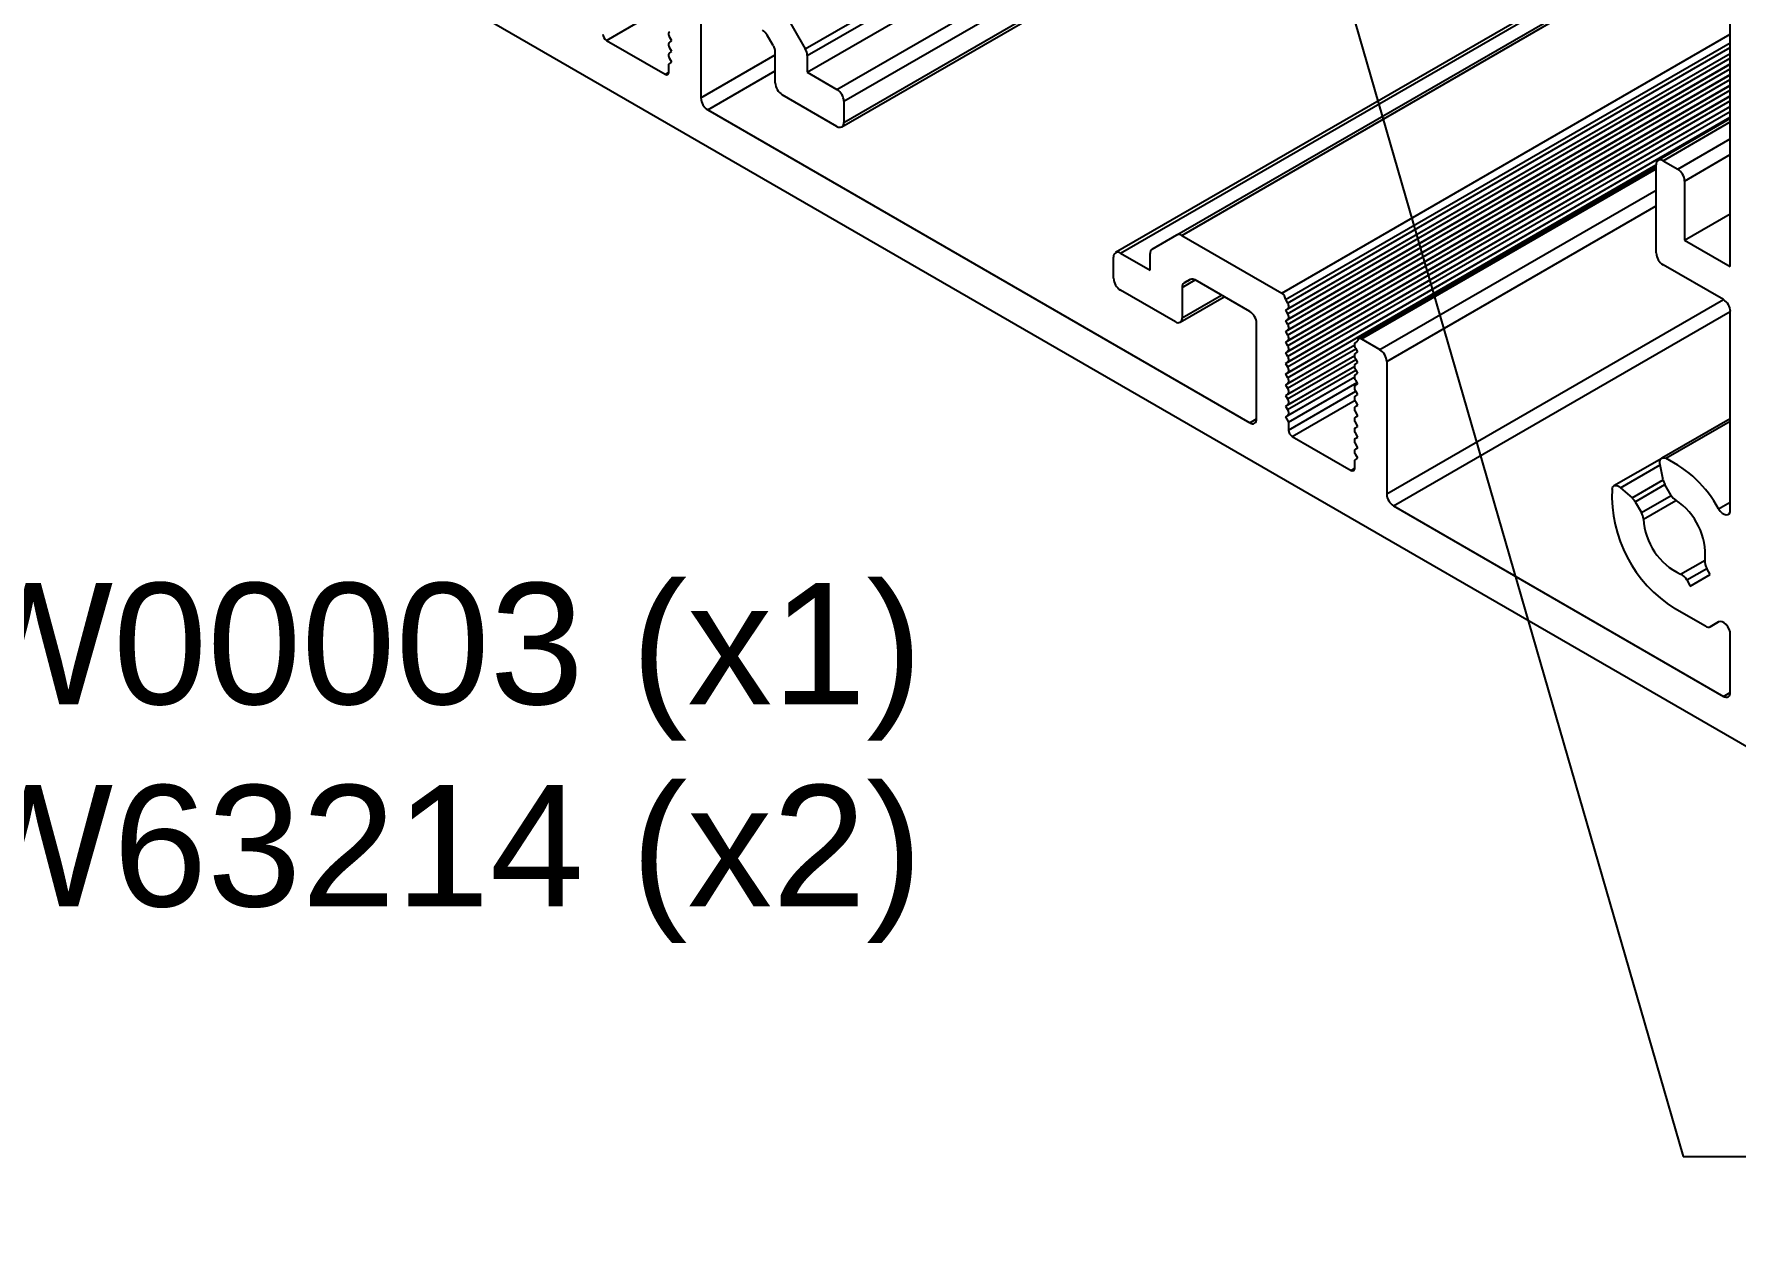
# Model space of a CAD drawing. Extents: x 0 to 10.9, y -11 to 0.
# Drawn here: x 4.574 to 7.206, y -8.812 to -6.951 of the extents above; entities that cross this region are included whole.
import ezdxf
from ezdxf import colors
from ezdxf.entities.mleader import LeaderData, LeaderLine
from ezdxf.math import Vec2, Vec3

# ---------------------------------------------------------------- set-up
doc = ezdxf.new("R2010")
doc.units = 0
doc.header["$LTSCALE"] = 0.5
doc.header["$MEASUREMENT"] = 0
doc.layers.add('FAB DWG', color=221, linetype='CONTINUOUS')
doc.layers.add('Housing', color=150, linetype='CONTINUOUS')
doc.styles.add('LSAD_Standard', font='arial.ttf')

msp = doc.modelspace()

# ---------------------------------------------------------------- linework, layer by layer
at = {"layer": 'Housing', "transparency": 16777216}
for p, q in [((5.7667, -6.9738), (6.8482, -6.3495)), ((5.7698, -6.9843), (6.8499, -6.3608)), ((5.7698, -7.01), (6.8591, -6.3812)), ((5.8158, -7.0365), (6.878, -6.4233)), ((5.8264, -7.0549), (6.8867, -6.4428)), ((5.8233, -7.0944), (6.9002, -6.4728)), ((5.8264, -7.0876), (6.8984, -6.4687)), ((7.2397, -8.0627), (4.8303, -6.6717)), ((7.0828, -6.8063), (6.2467, -7.2889)), ((6.2542, -7.2896), (7.0828, -6.8113)), ((6.3416, -7.2614), (7.0828, -6.8336)), ((6.3491, -7.2622), (7.0828, -6.8386)), ((7.1973, -7.3105), (7.1973, -6.8729)), ((5.4592, -6.9608), (5.5564, -6.9047)), ((5.6053, -6.9022), (5.6053, -7.0497)), ((5.7284, -6.9074), (5.7667, -6.9738)), ((5.4592, -6.9608), (5.5501, -7.0132)), ((5.5604, -6.9617), (5.5573, -6.9562)), ((5.5573, -6.9636), (5.5604, -6.9617)), ((5.5604, -6.9781), (5.5573, -6.9727)), ((5.7172, -6.9689), (5.7079, -6.9528)), ((6.5039, -7.3515), (7.1973, -6.9513)), ((6.5096, -7.3615), (7.1973, -6.9644)), ((6.5127, -7.3669), (7.1973, -6.9717)), ((5.5558, -6.9975), (5.5604, -6.9946)), ((5.5558, -7.01), (5.5558, -6.9975)), ((5.5573, -6.9801), (5.5604, -6.9781)), ((5.5604, -6.9946), (5.5573, -6.9891)), ((5.6053, -7.0497), (5.7203, -6.9833)), ((5.7203, -7.0264), (5.7203, -6.9794)), ((5.7698, -6.9843), (5.7698, -7.01)), ((6.5096, -7.3779), (7.1973, -6.9809)), ((6.5096, -7.3944), (7.1973, -6.9974)), ((6.5127, -7.376), (7.1973, -6.9808)), ((6.5127, -7.3834), (7.1973, -6.9882)), ((6.5127, -7.3925), (7.1973, -6.9972)), ((5.5501, -7.0132), (5.5558, -7.01)), ((5.6159, -7.0681), (5.7203, -7.0078)), ((5.7698, -7.01), (5.8158, -7.0365)), ((6.5096, -7.4108), (7.1973, -7.0138)), ((6.5127, -7.3999), (7.1973, -7.0046)), ((6.5127, -7.4089), (7.1973, -7.0137)), ((6.5127, -7.4163), (7.1973, -7.0211)), ((5.8158, -7.0937), (5.7309, -7.0447)), ((6.5096, -7.4273), (7.1973, -7.0303)), ((6.5096, -7.4438), (7.1973, -7.0468)), ((6.5127, -7.4254), (7.1973, -7.0301)), ((6.5127, -7.4328), (7.1973, -7.0376)), ((6.5127, -7.4418), (7.1973, -7.0466)), ((5.6159, -7.0681), (6.4541, -7.552)), ((5.8264, -7.0549), (5.8264, -7.0876)), ((6.5096, -7.4602), (7.1973, -7.0632)), ((6.5096, -7.4767), (7.1973, -7.0797)), ((6.5127, -7.4493), (7.1973, -7.054)), ((6.5127, -7.4583), (7.1973, -7.0631)), ((6.5127, -7.4657), (7.1973, -7.0705)), ((6.5127, -7.4748), (7.1973, -7.0795)), ((7.1973, -7.0817), (7.0859, -7.146)), ((7.0934, -7.1468), (7.1973, -7.0868)), ((7.116, -7.1598), (7.1973, -7.1129)), ((6.5127, -7.4822), (7.0828, -7.1531)), ((7.0828, -7.1565), (6.6227, -7.4221)), ((6.6267, -7.4224), (7.0828, -7.1592)), ((7.0828, -7.2893), (7.0828, -7.1529)), ((7.0934, -7.1468), (7.116, -7.1598)), ((7.1266, -7.1782), (7.1973, -7.1374)), ((7.1266, -7.1782), (7.1266, -7.2697)), ((6.6553, -7.4389), (7.0828, -7.1922)), ((6.6659, -7.4573), (7.0828, -7.2167)), ((7.1266, -7.2697), (7.1973, -7.2289)), ((6.3033, -7.2836), (6.3416, -7.2614)), ((6.3491, -7.2622), (6.5039, -7.3515)), ((6.2542, -7.2896), (6.3002, -7.3162)), ((6.3002, -7.3162), (6.3002, -7.2904)), ((7.1266, -7.2697), (7.1973, -7.3105)), ((6.2436, -7.3284), (6.2436, -7.2958)), ((7.1867, -7.3616), (7.0934, -7.3077)), ((6.3497, -7.3427), (6.3696, -7.3312)), ((6.3497, -7.3427), (6.3497, -7.3897)), ((6.3621, -7.3304), (6.3528, -7.3358)), ((6.3528, -7.3358), (6.3622, -7.3304)), ((6.4541, -7.38), (6.3696, -7.3312)), ((6.3391, -7.3958), (6.2542, -7.3468)), ((6.3466, -7.3965), (6.4147, -7.3572)), ((6.3497, -7.3897), (6.4103, -7.3547)), ((6.5096, -7.3615), (6.5127, -7.3669)), ((6.6659, -7.662), (7.1866, -7.3615)), ((6.5127, -7.376), (6.5096, -7.3779)), ((6.5096, -7.3779), (6.5127, -7.3834)), ((6.5127, -7.3925), (6.5096, -7.3944)), ((6.5096, -7.3944), (6.5127, -7.3999)), ((6.6765, -7.6804), (7.1973, -7.3798)), ((7.1973, -7.6867), (7.1973, -7.3799)), ((6.4647, -7.5459), (6.4647, -7.3983)), ((6.5127, -7.4089), (6.5096, -7.4108)), ((6.5096, -7.4108), (6.5127, -7.4163)), ((6.5127, -7.4254), (6.5096, -7.4273)), ((6.5096, -7.4273), (6.5127, -7.4328)), ((6.5096, -7.4932), (6.6164, -7.4315)), ((6.5127, -7.4418), (6.5096, -7.4438)), ((6.5096, -7.4438), (6.5127, -7.4493)), ((6.5096, -7.5096), (6.6164, -7.4479)), ((6.5127, -7.4912), (6.6164, -7.4313)), ((6.5127, -7.4986), (6.6184, -7.4376)), ((6.5127, -7.5077), (6.6164, -7.4478)), ((6.618, -7.4278), (6.6211, -7.4258)), ((6.6211, -7.4423), (6.618, -7.4368)), ((6.618, -7.4442), (6.6211, -7.4423)), ((6.6267, -7.4224), (6.6553, -7.4389)), ((6.5127, -7.4583), (6.5096, -7.4602)), ((6.5096, -7.4602), (6.5127, -7.4657)), ((6.5096, -7.5261), (6.6164, -7.4644)), ((6.5127, -7.4748), (6.5096, -7.4767)), ((6.5127, -7.5151), (6.6184, -7.454)), ((6.5127, -7.5242), (6.6164, -7.4643)), ((6.5127, -7.5316), (6.6184, -7.4705)), ((6.6211, -7.4588), (6.618, -7.4533)), ((6.618, -7.4607), (6.6211, -7.4588)), ((6.6211, -7.4752), (6.618, -7.4697)), ((6.6659, -7.4573), (6.6659, -7.662)), ((6.5096, -7.4767), (6.5127, -7.4822)), ((6.5096, -7.5425), (6.6164, -7.4809)), ((6.5127, -7.4912), (6.5096, -7.4932)), ((6.5096, -7.4932), (6.5127, -7.4986)), ((6.5127, -7.5406), (6.6164, -7.4807)), ((6.5142, -7.5508), (6.62, -7.4898)), ((6.618, -7.4771), (6.6211, -7.4752)), ((6.6211, -7.4917), (6.618, -7.4862)), ((6.618, -7.4936), (6.6211, -7.4917)), ((6.5127, -7.5077), (6.5096, -7.5096)), ((6.5096, -7.5096), (6.5127, -7.5151)), ((6.5127, -7.5242), (6.5096, -7.5261)), ((6.5096, -7.5261), (6.5127, -7.5316)), ((6.5142, -7.5633), (6.6183, -7.5032)), ((6.5199, -7.5731), (6.617, -7.517)), ((6.6211, -7.5081), (6.618, -7.5027)), ((6.618, -7.5101), (6.6211, -7.5081)), ((6.6211, -7.5246), (6.618, -7.5191)), ((6.618, -7.5265), (6.6211, -7.5246)), ((6.4541, -7.552), (6.4647, -7.5459)), ((6.5127, -7.5406), (6.5096, -7.5425)), ((6.5096, -7.5425), (6.5142, -7.5508)), ((6.5142, -7.5508), (6.5142, -7.5633)), ((6.6211, -7.5411), (6.618, -7.5356)), ((6.618, -7.543), (6.6211, -7.5411)), ((6.6211, -7.5575), (6.618, -7.552)), ((7.1973, -7.5457), (7.0914, -7.6068)), ((7.0975, -7.6068), (7.1973, -7.5492)), ((6.5199, -7.5731), (6.6108, -7.6255)), ((6.618, -7.5595), (6.6211, -7.5575)), ((6.6211, -7.574), (6.618, -7.5685)), ((6.618, -7.5759), (6.6211, -7.574)), ((6.6211, -7.5905), (6.618, -7.585)), ((6.618, -7.5924), (6.6211, -7.5905)), ((6.6211, -7.6069), (6.618, -7.6014)), ((6.6108, -7.6255), (6.6164, -7.6223)), ((6.6164, -7.6098), (6.6211, -7.6069)), ((6.6164, -7.6223), (6.6164, -7.6098)), ((7.0912, -7.607), (7.0174, -7.6495)), ((7.0277, -7.6523), (7.0887, -7.617)), ((7.0935, -7.6403), (7.0887, -7.617)), ((7.0277, -7.6523), (7.0455, -7.6681)), ((7.0455, -7.6681), (7.0935, -7.6404)), ((7.0502, -7.674), (7.0962, -7.6474)), ((7.1059, -7.6642), (7.0962, -7.6474)), ((6.6765, -7.6804), (7.1867, -7.9749)), ((7.0502, -7.674), (7.0599, -7.6908)), ((7.0599, -7.6908), (7.1059, -7.6642)), ((7.063, -7.7007), (7.113, -7.6719)), ((7.1793, -7.6851), (7.1973, -7.6747)), ((7.1205, -7.7861), (7.1582, -7.7644)), ((7.1301, -7.795), (7.1611, -7.7771)), ((7.1354, -7.8043), (7.1664, -7.7864)), ((7.1664, -7.7864), (7.1611, -7.7771)), ((7.1301, -7.795), (7.1354, -7.8043)), ((7.1588, -7.8665), (7.111, -7.8389)), ((7.1663, -7.8672), (7.1793, -7.8597)), ((7.1792, -7.8598), (7.1663, -7.8672)), ((7.1973, -7.9688), (7.1973, -7.8789)), ((7.1867, -7.9749), (7.1973, -7.9688))]:
    msp.add_line(p, q, dxfattribs=at)
at = {"layer": 'Housing', "transparency": 16777216, "flags": 128}
for points in [[(5.5573, -6.9562), (5.5567, -6.9548), (5.5562, -6.9534), (5.5559, -6.9521), (5.5558, -6.9508), (5.5559, -6.9496), (5.5562, -6.9486), (5.5567, -6.9477), (5.5573, -6.9471)], [(5.5573, -6.9727), (5.5567, -6.9713), (5.5562, -6.9699), (5.5559, -6.9685), (5.5558, -6.9672), (5.5559, -6.966), (5.5562, -6.965), (5.5567, -6.9642), (5.5573, -6.9636)], [(5.5573, -6.9891), (5.5567, -6.9878), (5.5562, -6.9864), (5.5559, -6.985), (5.5558, -6.9837), (5.5559, -6.9825), (5.5562, -6.9815), (5.5567, -6.9807), (5.5573, -6.9801)], [(6.5127, -7.3669), (6.5133, -7.3683), (6.5138, -7.3697), (6.5141, -7.3711), (6.5142, -7.3724), (6.5141, -7.3736), (6.5138, -7.3746), (6.5133, -7.3754), (6.5127, -7.376)], [(6.5127, -7.3834), (6.5133, -7.3848), (6.5138, -7.3862), (6.5141, -7.3875), (6.5142, -7.3888), (6.5141, -7.39), (6.5138, -7.391), (6.5133, -7.3919), (6.5127, -7.3925)], [(6.5127, -7.3999), (6.5133, -7.4012), (6.5138, -7.4026), (6.5141, -7.404), (6.5142, -7.4053), (6.5141, -7.4065), (6.5138, -7.4075), (6.5133, -7.4083), (6.5127, -7.4089)], [(6.5127, -7.4163), (6.5133, -7.4177), (6.5138, -7.4191), (6.5141, -7.4205), (6.5142, -7.4218), (6.5141, -7.4229), (6.5138, -7.424), (6.5133, -7.4248), (6.5127, -7.4254)], [(6.5127, -7.4328), (6.5133, -7.4342), (6.5138, -7.4356), (6.5141, -7.4369), (6.5142, -7.4382), (6.5141, -7.4394), (6.5138, -7.4404), (6.5133, -7.4413), (6.5127, -7.4418)], [(6.618, -7.4368), (6.6173, -7.4354), (6.6168, -7.434), (6.6165, -7.4327), (6.6164, -7.4314), (6.6165, -7.4302), (6.6168, -7.4292), (6.6173, -7.4284), (6.618, -7.4278)], [(6.618, -7.4533), (6.6173, -7.4519), (6.6168, -7.4505), (6.6165, -7.4491), (6.6164, -7.4478), (6.6165, -7.4467), (6.6168, -7.4456), (6.6173, -7.4448), (6.618, -7.4442)], [(6.5127, -7.4493), (6.5133, -7.4506), (6.5138, -7.452), (6.5141, -7.4534), (6.5142, -7.4547), (6.5141, -7.4559), (6.5138, -7.4569), (6.5133, -7.4577), (6.5127, -7.4583)], [(6.5127, -7.4657), (6.5133, -7.4671), (6.5138, -7.4685), (6.5141, -7.4699), (6.5142, -7.4712), (6.5141, -7.4723), (6.5138, -7.4734), (6.5133, -7.4742), (6.5127, -7.4748)], [(6.618, -7.4697), (6.6173, -7.4684), (6.6168, -7.467), (6.6165, -7.4656), (6.6164, -7.4643), (6.6165, -7.4631), (6.6168, -7.4621), (6.6173, -7.4613), (6.618, -7.4607)], [(6.5127, -7.4822), (6.5133, -7.4835), (6.5138, -7.4849), (6.5141, -7.4863), (6.5142, -7.4876), (6.5141, -7.4888), (6.5138, -7.4898), (6.5133, -7.4906), (6.5127, -7.4912)], [(6.5127, -7.4986), (6.5133, -7.5), (6.5138, -7.5014), (6.5141, -7.5028), (6.5142, -7.5041), (6.5141, -7.5053), (6.5138, -7.5063), (6.5133, -7.5071), (6.5127, -7.5077)], [(6.618, -7.4862), (6.6173, -7.4848), (6.6168, -7.4834), (6.6165, -7.4821), (6.6164, -7.4808), (6.6165, -7.4796), (6.6168, -7.4786), (6.6173, -7.4777), (6.618, -7.4771)], [(6.618, -7.5027), (6.6173, -7.5013), (6.6168, -7.4999), (6.6165, -7.4985), (6.6164, -7.4972), (6.6165, -7.496), (6.6168, -7.495), (6.6173, -7.4942), (6.618, -7.4936)], [(6.5127, -7.5151), (6.5133, -7.5165), (6.5138, -7.5179), (6.5141, -7.5192), (6.5142, -7.5205), (6.5141, -7.5217), (6.5138, -7.5227), (6.5133, -7.5236), (6.5127, -7.5242)], [(6.618, -7.5191), (6.6173, -7.5178), (6.6168, -7.5164), (6.6165, -7.515), (6.6164, -7.5137), (6.6165, -7.5125), (6.6168, -7.5115), (6.6173, -7.5107), (6.618, -7.5101)], [(6.618, -7.5356), (6.6173, -7.5342), (6.6168, -7.5328), (6.6165, -7.5314), (6.6164, -7.5301), (6.6165, -7.529), (6.6168, -7.5279), (6.6173, -7.5271), (6.618, -7.5265)], [(6.5127, -7.5316), (6.5133, -7.5329), (6.5138, -7.5343), (6.5141, -7.5357), (6.5142, -7.537), (6.5141, -7.5382), (6.5138, -7.5392), (6.5133, -7.54), (6.5127, -7.5406)], [(6.618, -7.552), (6.6173, -7.5507), (6.6168, -7.5493), (6.6165, -7.5479), (6.6164, -7.5466), (6.6165, -7.5454), (6.6168, -7.5444), (6.6173, -7.5436), (6.618, -7.543)], [(6.618, -7.5685), (6.6173, -7.5671), (6.6168, -7.5657), (6.6165, -7.5644), (6.6164, -7.5631), (6.6165, -7.5619), (6.6168, -7.5609), (6.6173, -7.56), (6.618, -7.5595)], [(6.618, -7.585), (6.6173, -7.5836), (6.6168, -7.5822), (6.6165, -7.5808), (6.6164, -7.5795), (6.6165, -7.5784), (6.6168, -7.5773), (6.6173, -7.5765), (6.618, -7.5759)], [(6.618, -7.6014), (6.6173, -7.6001), (6.6168, -7.5987), (6.6165, -7.5973), (6.6164, -7.596), (6.6165, -7.5948), (6.6168, -7.5938), (6.6173, -7.593), (6.618, -7.5924)], [(7.0887, -7.617), (7.0884, -7.6143), (7.0885, -7.6118), (7.0891, -7.6096), (7.0901, -7.6079), (7.0915, -7.6067), (7.0933, -7.6062), (7.0953, -7.6062), (7.0975, -7.6068)], [(7.0144, -7.6548), (7.015, -7.6526), (7.0159, -7.6508), (7.0173, -7.6496), (7.0191, -7.6489), (7.021, -7.6489), (7.0232, -7.6495), (7.0254, -7.6506), (7.0277, -7.6523)], [(7.1793, -7.6851), (7.1818, -7.6886), (7.1847, -7.6915), (7.1878, -7.6934), (7.1908, -7.6943), (7.1935, -7.6939), (7.1955, -7.6925), (7.1969, -7.69), (7.1973, -7.6867)], [(7.1973, -7.8789), (7.1969, -7.8751), (7.1955, -7.8711), (7.1934, -7.8672), (7.1908, -7.8638), (7.1877, -7.8612), (7.1846, -7.8596), (7.1817, -7.8591), (7.1792, -7.8598)]]:
    msp.add_lwpolyline(points, dxfattribs=at)
at = {"layer": 'Housing', "transparency": 16777216}
for centre, radius, start, end in [((5.689, -6.9632), 0.0216, 28.8556, 58.0453), ((5.4659, -6.9504), 0.0123, 182.6069, 237.3948), ((5.6987, -6.9801), 0.0216, 1.9565, 31.1437), ((5.7482, -6.985), 0.0216, 1.9565, 31.1437), ((5.5523, -7.0105), 0.00349, 230.7977, 9.2142), ((5.7434, -7.0253), 0.0231, 182.6055, 237.3945), ((5.6283, -7.0487), 0.0231, 182.6055, 237.3942), ((5.8034, -7.056), 0.0231, 2.6055, 57.3945), ((5.8199, -7.0886), 0.00655, 230.7967, 9.214), ((7.0892, -7.1519), 0.00655, 50.7967, 189.214), ((7.1036, -7.1793), 0.0231, 2.6055, 57.3945), ((6.3447, -7.2683), 0.00754, 54.3818, 114.314), ((6.2501, -7.2947), 0.00655, 50.7967, 189.214), ((6.3077, -7.2897), 0.00755, 125.698, 185.6204), ((7.1058, -7.2883), 0.0231, 182.6055, 237.3945), ((6.2666, -7.3274), 0.0231, 182.6055, 237.3945), ((6.3572, -7.3419), 0.00755, 125.698, 185.6204), ((6.3652, -7.3373), 0.00754, 54.3818, 114.314), ((6.4973, -7.3619), 0.0123, 1.9778, 57.4453), ((7.1743, -7.381), 0.0231, 2.6055, 57.3945), ((6.3432, -7.3907), 0.00655, 230.7967, 9.214), ((6.4417, -7.3994), 0.0231, 2.6055, 57.3945), ((6.6245, -7.4252), 0.00351, 51.0485, 190.7162), ((6.6429, -7.4584), 0.0231, 2.604, 57.3946), ((6.4583, -7.547), 0.00655, 230.7959, 9.2139), ((6.5265, -7.5627), 0.0123, 182.6055, 237.3941), ((6.613, -7.6228), 0.00349, 230.7952, 9.2104), ((7.0166, -7.7732), 0.185, 28.4448, 64.0892), ((7.2207, -7.6639), 0.2065, 177.4561, 237.9226), ((7.1169, -7.6353), 0.0239, 192.0868, 210.3245), ((6.689, -7.661), 0.0231, 182.604, 237.395), ((7.0294, -7.6858), 0.0239, 29.6752, 47.9139), ((7.1252, -7.6535), 0.022, 209.0298, 236.4056), ((7.058, -7.756), 0.1006, 355.2529, 56.8437), ((7.041, -7.7021), 0.022, 3.596, 30.9696), ((7.1634, -7.6952), 0.1005, 183.1555, 244.748), ((7.1776, -7.7666), 0.0196, 173.2945, 212.341), ((7.1128, -7.8041), 0.0196, 27.6578, 66.7085), ((7.1632, -7.8604), 0.00754, 234.3818, 294.314), ((7.1908, -7.9698), 0.00655, 230.7975, 9.2142)]:
    msp.add_arc(centre, radius, start, end, dxfattribs=at)

# ---------------------------------------------------------------- leaders
at = {"layer": 'FAB DWG', "ltscale": 0.5, "transparency": 16777216}
ml = msp.add_multileader_mtext('Standard', dxfattribs=at)
ml.set_content('\\A1;BK00090 (x2)', color=256, style='LSAD_Standard')
ml.set_leader_properties()
ml.build(insert=Vec2(0, 0))
ml.multileader.update_dxf_attribs({"text_left_attachment_type": 2, "dogleg_length": 0.36, "arrow_head_size": 0.1875})
ctx = ml.context
ctx.base_point, ctx.char_height, ctx.arrow_head_size, ctx.landing_gap_size, ctx.plane_origin = Vec3(7.4016, -8.6864), 0.1875, 0.1875, 0.09, Vec3(4.4859, 14.2917)
ctx.left_attachment = 2
notes = []
notes.append((ctx, [(0, (1, 1, 0), (7.1244, -8.6864), (1, 0), 0.2772, [(0, [(4.1201, -5.0308), (6.4203, -6.2534)], 0, [])])]))
ctx.mtext.insert, ctx.mtext.width, ctx.mtext.defined_height, ctx.mtext.flow_direction = Vec3(7.4916, -8.5635), 1.582491, 0.2036, 5
ml = msp.add_multileader_mtext('Standard', dxfattribs=at)
ml.set_content('\\A1;HW00003 (x1)\\PHW63214 (x2)', color=256, style='LSAD_Standard')
ml.set_leader_properties()
ml.build(insert=Vec2(0, 0))
ml.multileader.update_dxf_attribs({"text_left_attachment_type": 2, "dogleg_length": 0.36, "arrow_head_size": 0.1875})
ctx = ml.context
ctx.base_point, ctx.char_height, ctx.arrow_head_size, ctx.landing_gap_size, ctx.plane_origin = Vec3(4.1698, -8.0804), 0.1875, 0.1875, 0.09, Vec3(1.7833, 14.9951)
ctx.left_attachment = 2
notes.append((ctx, [(1, (1, 1, 0), (3.8925, -8.0804), (1, 0), 0.2772, [(0, [(2.7158, -5.9978)], 0, [])])]))
ctx.mtext.insert, ctx.mtext.width, ctx.mtext.defined_height, ctx.mtext.flow_direction = Vec3(4.2598, -7.7996), 2.351815, 0.6491, 5
ml = msp.add_multileader_mtext('Standard', dxfattribs=at)
ml.set_content('\\A1;BK00238 (x1)\\PHW00814 (x2)', color=256, style='LSAD_Standard')
ml.set_leader_properties()
ml.build(insert=Vec2(0, 0))
ml.multileader.update_dxf_attribs({"text_left_attachment_type": 2, "dogleg_length": 0.36, "arrow_head_size": 0.1875})
ctx = ml.context
ctx.base_point, ctx.char_height, ctx.arrow_head_size, ctx.landing_gap_size, ctx.plane_origin = Vec3(4.4885, -10.1965), 0.1875, 0.1875, 0.09, Vec3(2.9092, 13.39)
ctx.left_attachment = 2
notes.append((ctx, [(1, (1, 1, 0), (4.2113, -10.1965), (1, 0), 0.2772, [(0, [(1.9908, -6.8612)], 0, [])])]))
ctx.mtext.insert, ctx.mtext.width, ctx.mtext.defined_height, ctx.mtext.flow_direction = Vec3(4.5785, -9.9158), 2.351815, 0.6491, 5
for ctx, leaders in notes:
    for number, flags, end, landing, length, lines in leaders:
        leader = LeaderData()
        leader.index, (leader.has_last_leader_line, leader.has_dogleg_vector, leader.attachment_direction) = number, flags
        leader.last_leader_point, leader.dogleg_vector, leader.dogleg_length = Vec3(end), Vec3(landing), length
        for number, points, colour, breaks in lines:
            line = LeaderLine()
            line.index, line.vertices, line.color, line.breaks = number, Vec3.list(points), colors.encode_raw_color(colour), breaks
            leader.lines.append(line)
        ctx.leaders.append(leader)

doc.saveas('drawing.dxf')
